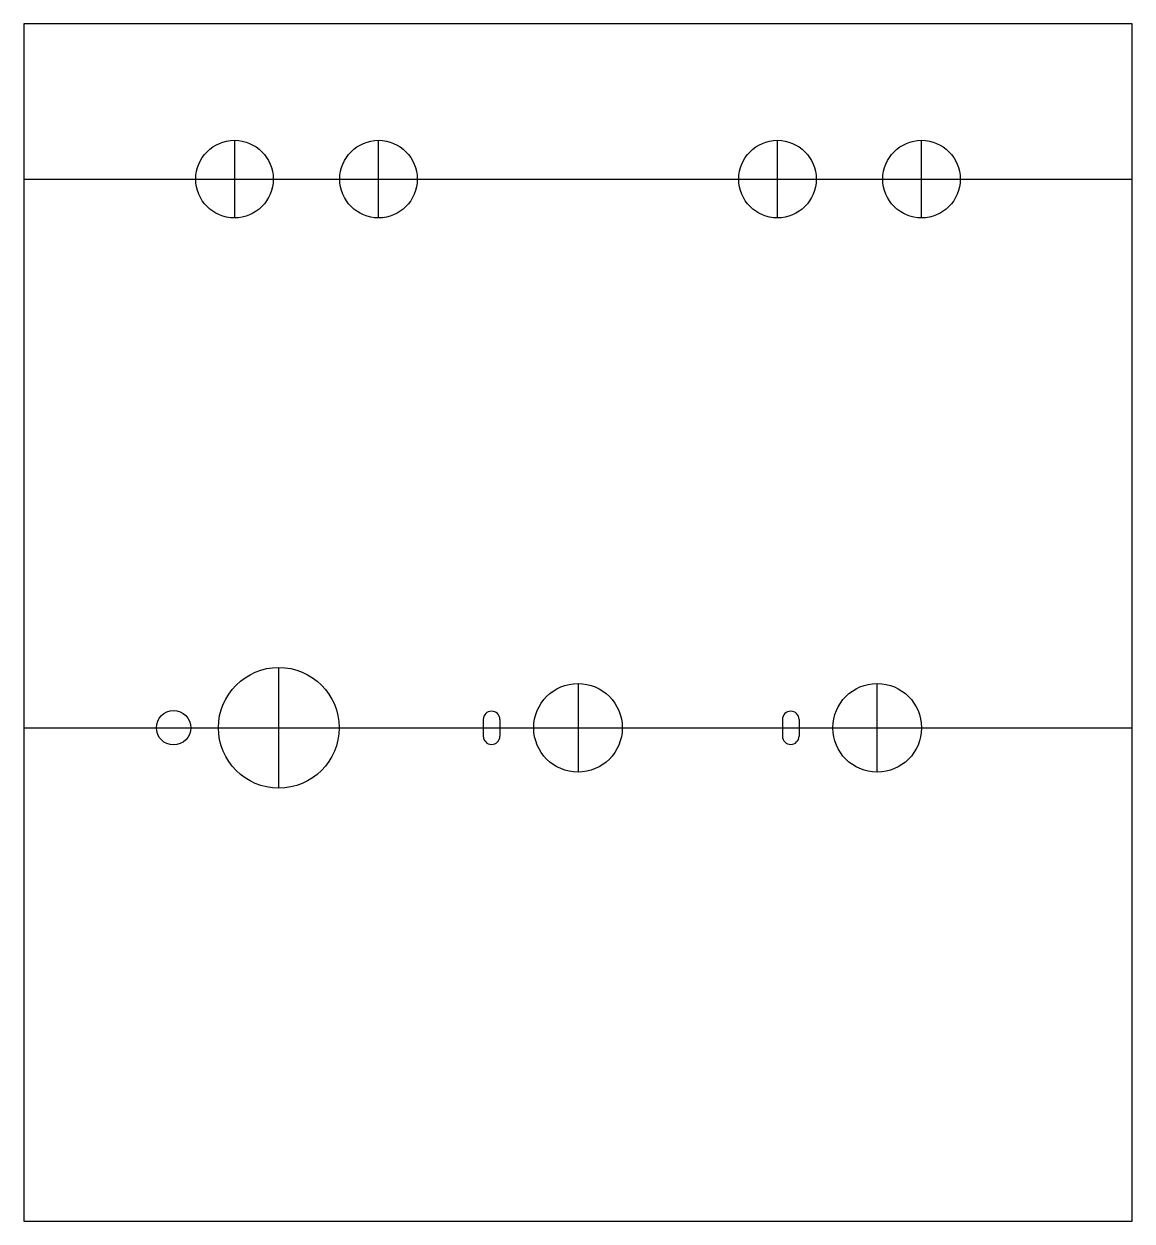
# Model space of a CAD drawing. Header units: millimetres. Extents: x -50 to 50, y -54 to 54.
import ezdxf

# ---------------------------------------------------------------- set-up
doc = ezdxf.new("R2010")
doc.units = ezdxf.units.MM
doc.layers.add('Sketch009', color=7, linetype='CONTINUOUS')

msp = doc.modelspace()

# ---------------------------------------------------------------- linework, layer by layer
at = {"layer": 'Sketch009'}
for p, q in [((50, 54), (-50, 54)), ((-50, 54), (-50, -54)), ((50, -54), (50, 54)), ((-31, 43.5), (-31, 36.5)), ((-18, 36.5), (-18, 43.5)), ((18, 36.5), (18, 43.5)), ((31, 36.5), (31, 43.5)), ((-50, 40), (50, 40)), ((-27, -14.95), (-27, -4.05)), ((0, -5.5), (0, -13.5)), ((27, -13.5), (27, -5.5)), ((-50, -9.5), (50, -9.5)), ((-8.55, -8.75), (-8.55, -10.25)), ((-7.05, -8.75), (-7.05, -10.25)), ((18.45, -8.75), (18.45, -10.25)), ((19.95, -8.75), (19.95, -10.25)), ((-50, -54), (50, -54))]:
    msp.add_line(p, q, dxfattribs=at)
for centre, radius in [((-31, 40), 3.5), ((-18, 40), 3.5), ((18, 40), 3.5), ((31, 40), 3.5), ((-27, -9.5), 5.45), ((0, -9.5), 4), ((27, -9.5), 4), ((-36.5, -9.5), 1.55)]:
    msp.add_circle(centre, radius, dxfattribs=at)
for centre, start, end in [((-7.8, -8.75), 0, 180), ((19.2, -8.75), 0, 180), ((-7.8, -10.25), 180, 0), ((19.2, -10.25), 180, 0)]:
    msp.add_arc(centre, 0.75, start, end, dxfattribs=at)

doc.saveas('drawing.dxf')
